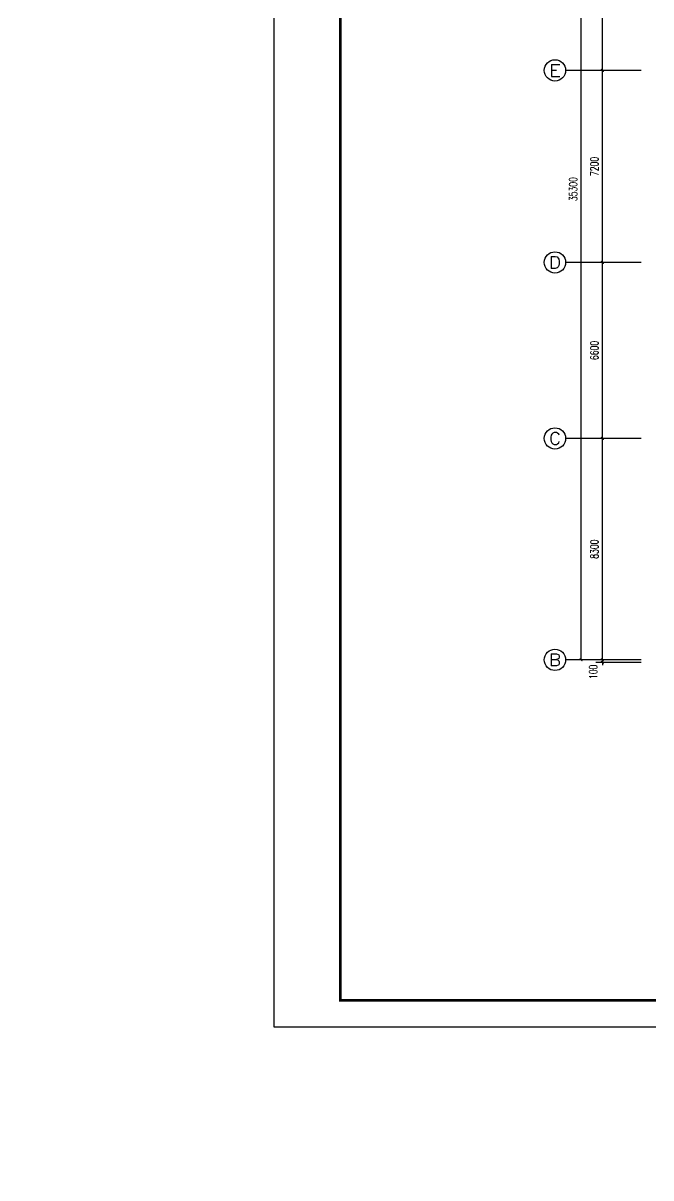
# Model space of a CAD drawing. Extents: x 2166032 to 5302137, y 581493 to 2416206.
# Drawn here: x 2424117 to 2447670, y 1105586 to 1148886 of the extents above; entities that cross this region are included whole.
import ezdxf
from ezdxf.enums import TextEntityAlignment as Align

# ---------------------------------------------------------------- set-up
doc = ezdxf.new("R2010")
doc.units = 0
doc.header["$LTSCALE"] = 1000
doc.header["$MEASUREMENT"] = 0
for name, color, linetype in [('AXIS', 3, 'Continuous'), ('AXIS_TEXT', 7, 'Continuous'), ('PUB_TITLE', 137, 'Continuous')]:
    doc.layers.add(name, color=color, linetype=linetype)
doc.styles.add('_TCH_AXIS', font='complex_.ttf')
doc.styles.add('COMPLEX', font='complex_.ttf')
doc.styles.add('DIM_FONT', font='simplex_.ttf', dxfattribs={"width": 0.7})
doc.dimstyles.new('DIMN', dxfattribs={"dimtxt": 300, "dimasz": 100, "dimexe": 250, "dimexo": 300, "dimgap": 150, "dimtad": 1, "dimdec": 0, "dimzin": 0, "dimdsep": 46, "dimtxsty": 'DIM_FONT', "dimblk": 'ARCHTICK', "dimcen": 0.09, "dimclrt": 7, "dimazin": 2, "dimtfac": 1, "dimtdec": 0, "dimtix": 1, "dimtmove": 2, "dimatfit": 3, "dimldrblk": 'ARCHTICK', "dimfxl": 1, "dimtolj": 1, "dimtzin": 0, "dimarcsym": 0})

# ---------------------------------------------------------------- blocks, each defined once
blk = doc.blocks.new('_ArchTick')
at = {"color": 0, "linetype": 'ByBlock', "const_width": 0.4}
blk.add_lwpolyline([(-0.5, -0.5), (0.5, 0.5)], dxfattribs=at)
blk = doc.blocks.new('*D2846')
at = {"layer": 'AXIS', "color": 0, "lineweight": -2}
for p, q in [((2447308, 1125011), (2445600, 1125011)), ((2445850, 1125011), (2445850, 1125111)), ((2445850, 1124911), (2445850, 1125011)), ((2447308, 1124911), (2445600, 1124911)), ((2445850, 1124911), (2445850, 1124811))]:
    blk.add_line(p, q, dxfattribs=at)
at = {"layer": 'Defpoints', "color": 0}
for p in [(2445850, 1125011), (2447608, 1125011), (2447608, 1124911)]:
    blk.add_point(p, dxfattribs=at)
at = {"layer": 'AXIS', "color": 0, "lineweight": -2, "xscale": 100, "yscale": 100, "zscale": 100}
for p, rotation in [((2445850, 1125011), 270), ((2445850, 1124911), 90)]:
    blk.add_blockref('_ArchTick', p, dxfattribs=dict(at, rotation=rotation))
at = {"layer": 'AXIS', "color": 7, "insert": (2445505, 1124561), "char_height": 300, "attachment_point": 5, "rotation": 90, "style": 'DIM_FONT'}
blk.add_mtext('\\A1;100', dxfattribs=at)
blk = doc.blocks.new('*D2847')
at = {"layer": 'AXIS', "color": 0, "lineweight": -2}
for p, q in [((2447308, 1133311), (2445600, 1133311)), ((2445850, 1125011), (2445850, 1133311)), ((2447308, 1125011), (2445600, 1125011))]:
    blk.add_line(p, q, dxfattribs=at)
at = {"layer": 'Defpoints', "color": 0}
for p in [(2445850, 1133311), (2447608, 1133311), (2447608, 1125011)]:
    blk.add_point(p, dxfattribs=at)
at = {"layer": 'AXIS', "color": 0, "lineweight": -2, "xscale": 100, "yscale": 100, "zscale": 100}
for p, rotation in [((2445850, 1133311), 90), ((2445850, 1125011), 270)]:
    blk.add_blockref('_ArchTick', p, dxfattribs=dict(at, rotation=rotation))
at = {"layer": 'AXIS', "color": 7, "insert": (2445549, 1129161), "char_height": 300, "attachment_point": 5, "rotation": 90, "style": 'DIM_FONT'}
blk.add_mtext('\\A1;8300', dxfattribs=at)
blk = doc.blocks.new('*D2848')
at = {"layer": 'AXIS', "color": 0, "lineweight": -2}
for p, q in [((2447308, 1139911), (2445600, 1139911)), ((2445850, 1133311), (2445850, 1139911)), ((2447308, 1133311), (2445600, 1133311))]:
    blk.add_line(p, q, dxfattribs=at)
at = {"layer": 'Defpoints', "color": 0}
for p in [(2445850, 1139911), (2447608, 1139911), (2447608, 1133311)]:
    blk.add_point(p, dxfattribs=at)
at = {"layer": 'AXIS', "color": 0, "lineweight": -2, "xscale": 100, "yscale": 100, "zscale": 100}
for p, rotation in [((2445850, 1139911), 90), ((2445850, 1133311), 270)]:
    blk.add_blockref('_ArchTick', p, dxfattribs=dict(at, rotation=rotation))
at = {"layer": 'AXIS', "color": 7, "insert": (2445549, 1136611), "char_height": 300, "attachment_point": 5, "rotation": 90, "style": 'DIM_FONT'}
blk.add_mtext('\\A1;6600', dxfattribs=at)
blk = doc.blocks.new('*D2849')
at = {"layer": 'AXIS', "color": 0, "lineweight": -2}
for p, q in [((2447308, 1147111), (2445600, 1147111)), ((2445850, 1139911), (2445850, 1147111)), ((2447308, 1139911), (2445600, 1139911))]:
    blk.add_line(p, q, dxfattribs=at)
at = {"layer": 'Defpoints', "color": 0}
for p in [(2445850, 1147111), (2447608, 1147111), (2447608, 1139911)]:
    blk.add_point(p, dxfattribs=at)
at = {"layer": 'AXIS', "color": 0, "lineweight": -2, "xscale": 100, "yscale": 100, "zscale": 100}
for p, rotation in [((2445850, 1147111), 90), ((2445850, 1139911), 270)]:
    blk.add_blockref('_ArchTick', p, dxfattribs=dict(at, rotation=rotation))
at = {"layer": 'AXIS', "color": 7, "insert": (2445549, 1143511), "char_height": 300, "attachment_point": 5, "rotation": 90, "style": 'DIM_FONT'}
blk.add_mtext('\\A1;7200', dxfattribs=at)
blk = doc.blocks.new('*D2850')
at = {"layer": 'AXIS', "color": 0, "lineweight": -2}
for p, q in [((2447308, 1153711), (2445600, 1153711)), ((2445850, 1147111), (2445850, 1153711)), ((2447308, 1147111), (2445600, 1147111))]:
    blk.add_line(p, q, dxfattribs=at)
at = {"layer": 'Defpoints', "color": 0}
for p in [(2445850, 1153711), (2447608, 1153711), (2447608, 1147111)]:
    blk.add_point(p, dxfattribs=at)
at = {"layer": 'AXIS', "color": 0, "lineweight": -2, "xscale": 100, "yscale": 100, "zscale": 100}
for p, rotation in [((2445850, 1153711), 90), ((2445850, 1147111), 270)]:
    blk.add_blockref('_ArchTick', p, dxfattribs=dict(at, rotation=rotation))
at = {"layer": 'AXIS', "color": 7, "insert": (2445549, 1150411), "char_height": 300, "attachment_point": 5, "rotation": 90, "style": 'DIM_FONT'}
blk.add_mtext('\\A1;6600', dxfattribs=at)
blk = doc.blocks.new('*D2853')
at = {"layer": 'AXIS', "color": 0, "lineweight": -2}
for p, q in [((2447008, 1160311), (2444800, 1160311)), ((2445050, 1125011), (2445050, 1160311)), ((2447008, 1125011), (2444800, 1125011))]:
    blk.add_line(p, q, dxfattribs=at)
at = {"layer": 'Defpoints', "color": 0}
for p in [(2445050, 1160311), (2447308, 1160311), (2447308, 1125011)]:
    blk.add_point(p, dxfattribs=at)
at = {"layer": 'AXIS', "color": 0, "lineweight": -2, "xscale": 100, "yscale": 100, "zscale": 100}
for p, rotation in [((2445050, 1160311), 90), ((2445050, 1125011), 270)]:
    blk.add_blockref('_ArchTick', p, dxfattribs=dict(at, rotation=rotation))
at = {"layer": 'AXIS', "color": 7, "insert": (2444749, 1142661), "char_height": 300, "attachment_point": 5, "rotation": 90, "style": 'DIM_FONT'}
blk.add_mtext('\\A1;35300', dxfattribs=at)
blk = doc.blocks.new('_AXISO')
blk.add_circle((0, 0), 0.5)
at = {"layer": 'AXIS_TEXT', "style": 'COMPLEX', "width": 1.171875}
blk.add_attdef('A', text='', height=0.56, dxfattribs=at).set_placement((-0.25, -0.28), (0.25, -0.28), align=Align.FIT)

msp = doc.modelspace()

# ---------------------------------------------------------------- linework, layer by layer
msp.add_circle((2604640.5, 1020101.3), 438608.5)
at = {"layer": 'AXIS'}
for p, q in [((2447007.8, 1147111.3), (2444471.5, 1147111.3)), ((2447007.8, 1139911.3), (2444471.5, 1139911.3)), ((2447007.8, 1133311.3), (2444471.5, 1133311.3)), ((2447007.8, 1125011.3), (2444471.5, 1125011.3))]:
    msp.add_line(p, q, dxfattribs=at)
at = {"layer": 'PUB_TITLE'}
msp.add_lwpolyline([(2433524.2, 1111245.9), (2538624.2, 1111245.9), (2538624.2, 1170645.9), (2433524.2, 1170645.9)], close=True, dxfattribs=at)
at = {"layer": 'PUB_TITLE', "const_width": 100}
msp.add_lwpolyline([(2436024.2, 1112245.9), (2537624.2, 1112245.9), (2537624.2, 1169645.9), (2436024.2, 1169645.9)], close=True, dxfattribs=at)

# ---------------------------------------------------------------- block references
at = {"layer": 'AXIS'}
ref = msp.add_blockref('_AXISO', (2444071.5, 1147111.3), dxfattribs=dict(at, xscale=800, yscale=800, zscale=800))
ref.add_attrib('A', 'E', dxfattribs={"layer": 'AXIS_TEXT', "height": 452.5, "style": '_TCH_AXIS'}).set_placement((2443845.2, 1146885.1), (2444297.8, 1146885.1), align=Align.FIT)
ref = msp.add_blockref('_AXISO', (2444071.5, 1139911.3), dxfattribs=dict(at, xscale=800, yscale=800, zscale=800))
ref.add_attrib('A', 'D', dxfattribs={"layer": 'AXIS_TEXT', "height": 452.5, "style": '_TCH_AXIS', "width": 0.95528}).set_placement((2443845.2, 1139685.1), (2444297.8, 1139685.1), align=Align.FIT)
ref = msp.add_blockref('_AXISO', (2444071.5, 1133311.3), dxfattribs=dict(at, xscale=800, yscale=800, zscale=800))
ref.add_attrib('A', 'C', dxfattribs={"layer": 'AXIS_TEXT', "height": 452.5, "style": '_TCH_AXIS'}).set_placement((2443845.2, 1133085.1), (2444297.8, 1133085.1), align=Align.FIT)
ref = msp.add_blockref('_AXISO', (2444071.5, 1125011.3), dxfattribs=dict(at, xscale=800, yscale=800, zscale=800))
ref.add_attrib('A', 'B', dxfattribs={"layer": 'AXIS_TEXT', "height": 452.5, "style": '_TCH_AXIS', "width": 0.95528}).set_placement((2443845.2, 1124785.1), (2444297.8, 1124785.1), align=Align.FIT)

# ---------------------------------------------------------------- dimensions: what is measured, and where the dimension line sits
for p1, p2, distance, picture, middle in [((2447307.8, 1125011.3), (2447307.8, 1160311.3), 2257.7, '*D2853', (2444748.7, 1142661.3)), ((2447607.8, 1147111.3), (2447607.8, 1153711.3), 1757.7, '*D2850', (2445548.7, 1150411.3)), ((2447607.8, 1139911.3), (2447607.8, 1147111.3), 1757.7, '*D2849', (2445548.7, 1143511.3)), ((2447607.8, 1133311.3), (2447607.8, 1139911.3), 1757.7, '*D2848', (2445548.7, 1136611.3)), ((2447607.8, 1125011.3), (2447607.8, 1133311.3), 1757.7, '*D2847', (2445548.7, 1129161.3))]:
    dim = msp.add_aligned_dim(p1=p1, p2=p2, distance=distance, dimstyle='DIMN', dxfattribs=at)
    dim.commit()
    dim.dimension.update_dxf_attribs({"geometry": picture, "text_midpoint": middle})
dim = msp.add_linear_dim(base=(2445850.1, 1125011.3), p1=(2447607.8, 1124911.3), p2=(2447607.8, 1125011.3), angle=90, dimstyle='DIMN', dxfattribs=at)
dim.commit()
dim.dimension.update_dxf_attribs({"geometry": '*D2846', "text_midpoint": (2445505.1, 1124561.3), "dimtype": 161})

doc.saveas('drawing.dxf')
